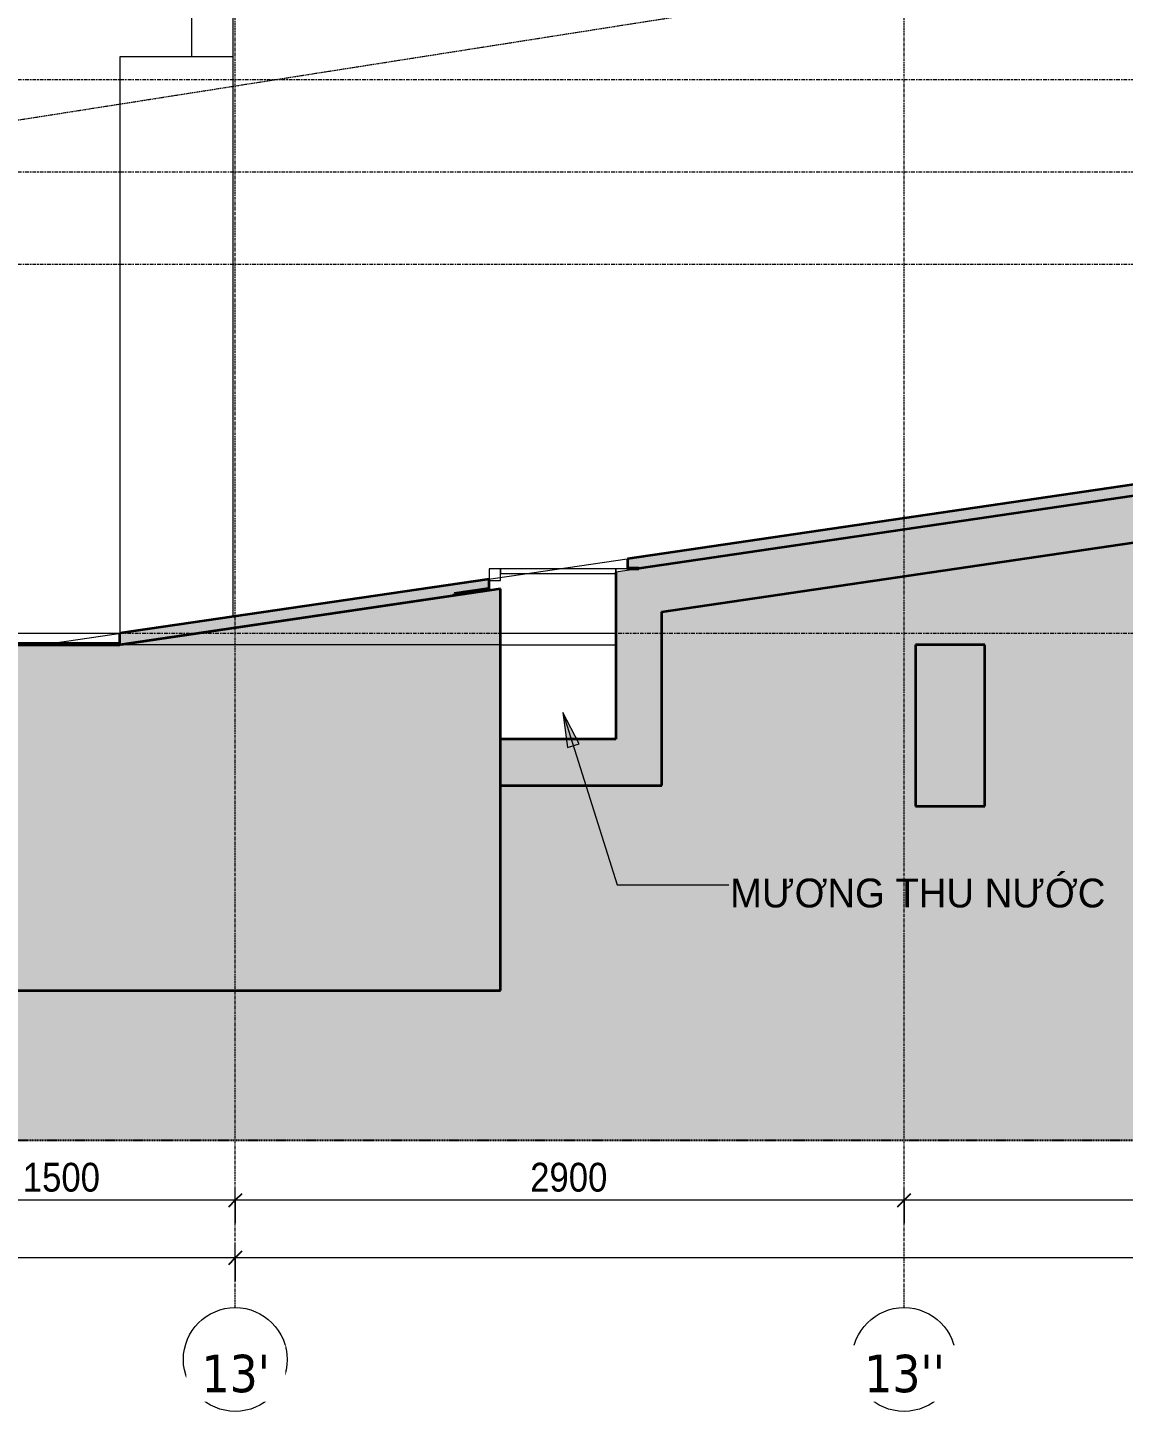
# Model space of a CAD drawing. Header units: millimetres. Extents: x 94264 to 187823, y -5375 to 75426.
# Drawn here: x 157176 to 161926, y -5375 to 627 of the extents above; entities that cross this region are included whole.
import ezdxf

# ---------------------------------------------------------------- set-up
doc = ezdxf.new("R2010")
doc.units = ezdxf.units.MM
for name, pattern in [('Centre', [31.75, 6.35, -4.7625, 15.875, -4.7625]), ('Demolished', [7.14375, 4.7625, -2.38125]), ('Grid Line', [22.225, 12.7, -3.175, 3.175, -3.175]), ('Hidden', [7.14375, 4.7625, -2.38125])]:
    doc.linetypes.add(name, pattern=pattern)
for name, color, linetype, lineweight in [('0-4', 130, 'Continuous', 5), ('A-ANNO-DIMS', 211, 'Continuous', 9), ('A-ANNO-DIMS-50', 211, 'Continuous', 9), ('A-DETL-DEMO', 6, 'Demolished', 18), ('A-DETL-GENF', 92, 'Continuous', 18), ('A-DETL-GENF-1', 9, 'Continuous', 18), ('A-DETL-GENF-3', 92, 'Hidden', 25), ('A-DETL-MEDM', 33, 'Continuous', 35), ('A-DETL-THIN', 151, 'Continuous', 18), ('A-FLOR-1', 7, 'Continuous', 50), ('A-FLOR-3', 10, 'Continuous', 18), ('A-FLOR-FNSH-1', 170, 'Continuous', 35), ('A-FLOR-FNSH-2', 250, 'Continuous', 35), ('A-FLOR-FNSH-3', 41, 'Continuous', 35), ('A-FLOR-LEVL-2', 51, 'Centre', 9), ('A-FLOR-PATT-1', 253, 'Continuous', 18), ('A-FLOR-PATT-2', 10, 'Continuous', 18), ('A-FLOR-PATT-3', 8, 'Continuous', 18), ('A-WALL', 113, 'Continuous', 18), ('G-ANNO-TEXT-1', 210, 'Continuous', 9), ('G-ANNO-TEXT-2', 7, 'Continuous', 9), ('L-SITE-WALL-1', 254, 'Continuous', 18), ('M-EQPM', 50, 'Continuous', 18), ('S-BEAM-2', 10, 'Continuous', 18), ('S-GRID-1', 1, 'Grid Line', 9), ('S-GRID-IDEN', 1, 'Continuous', 9)]:
    doc.layers.add(name, color=color, linetype=linetype, lineweight=lineweight)
doc.styles.add('Arial_2', font='arial.ttf', dxfattribs={"width": 0.95, "height": 125})
doc.styles.add('Tahoma_B_2', font='tahomabd.ttf', dxfattribs={"height": 162.5})
doc.styles.add('UTM Avo_1', font='', dxfattribs={"width": 0.9, "height": 125})
doc.styles.get('UTM Avo_1').set_extended_font_data('UTM Avo')
doc.dimstyles.new('1_Dim_chi_tiet_2_5_1', dxfattribs={"dimscale": 304.8, "dimtxt": 124.912619, "dimasz": 0.19685, "dimexe": 0.164042, "dimexo": 0.0625, "dimgap": 0.016404, "dimtad": 1, "dimdec": 0, "dimrnd": 5, "dimzin": 0, "dimdsep": 46, "dimtxsty": 'UTM Avo_1', "dimblk1": 'OBLIQUE', "dimblk2": 'OBLIQUE', "dimsah": 1, "dimcen": 0.09, "dimdle": 0.164042, "dimazin": 0, "dimtfac": 1, "dimtdec": 4, "dimtix": 1, "dimtmove": 0, "dimatfit": 3, "dimfxl": 0.328084, "dimfxlon": 1, "dimtvp": 1, "dimtolj": 1, "dimtzin": 0, "dimarcsym": 2})
pattern_1 = [(50, (-106986.08, 15725), (364.368, -31.8783), [38.1, -419.1]), (355, (-106986.1, 15725), (-70.486, 382.113), [30.48, -335.28]), (100.451, (-106955.72, 15722.34), (293.885, 350.2334), [32.38, -356.18]), (46.184, (-106986.1, 15826.6), (542.158, -84.086), [57.15, -628.65]), (96.636, (-106940.9, 15819.6), (474.805, 494.855), [48.57, -534.27]), (351.184, (-106986.1, 15826.6), (474.81, 494.85), [45.72, -502.92]), (21, (-106935.28, 15801.2), (303.2285, -204.5305), [38.1, -419.1]), (326, (-106935.3, 15801.2), (123.604, 368.376), [30.48, -335.28]), (71.451, (-106910, 15784.16), (426.834, 163.843), [32.38, -356.18]), (37.5, (-106986.08, 15725), (6.17665, 169.11015), [3.353, -327.863, 3.353, -337.007, -336.55]), (37.5, (-106986.08, 15725), (6.17665, 169.11015), [-671.576, 3.353, -333.197]), (7.5, (-106986.08, 15725), (133.6389, 200.3615), [3.353, -190.703, 3.353, -320.243, -128.27]), (7.5, (-106986.08, 15725), (133.6389, 200.3615), [-517.652, 3.353, -124.917]), (327.5, (-107099.37, 15725), (271.1818, -11.4584), [3.353, -123.647, 3.353, -392.887, -525.78]), (327.5, (-107099.37, 15725), (271.1818, -11.4584), [-523.24, 3.353, -522.427]), (317.5, (-107150.17, 15725), (296.2585, 50.8528), [3.353, -161.747, 3.353, -259.791, -373.38]), (317.5, (-107150.17, 15725), (296.2585, 50.8528), [-428.244, 3.353, -370.027]), (45, (-106986.08, 15725), (-125.7236, 125.7236), []), (45, (-106986.08, 15915.5), (-125.7236, 125.7236), [])]
pattern_2 = [(0, (166042.077, 15725), (203.2, 50.8), [16.764, -135.636, 16.764, -135.636, -812.8]), (0, (166042.077, 15725), (203.2, 50.8), [-304.8, 16.764, -288.036, 16.764, -135.636, -355.6]), (0, (166042.077, 15725), (203.2, 50.8), [-762, 16.764, -84.836, 16.764, -237.236]), (120, (166118.277, 15750.4), (-145.59409, 150.57636), [16.764, -135.636, 16.764, -135.636, -812.8]), (120, (166118.277, 15750.4), (-145.59409, 150.57636), [-304.8, 16.764, -288.036, 16.764, -135.636, -355.6]), (120, (166118.277, 15750.4), (-145.59409, 150.57636), [-762, 16.764, -84.836, 16.764, -237.236]), (240, (166143.677, 15852), (-57.60591, -201.37636), [16.764, -135.636, 16.764, -135.636, -812.8]), (240, (166143.677, 15852), (-57.60591, -201.37636), [-304.8, 16.764, -288.036, 16.764, -135.636, -355.6]), (240, (166143.677, 15852), (-57.60591, -201.37636), [-762, 16.764, -84.836, 16.764, -237.236])]
pattern_3 = [(50, (166042.08, 15725), (364.368, -31.8783), [38.1, -419.1]), (355, (166042.08, 15725), (-70.486, 382.1133), [30.48, -335.28]), (100.451, (166072.44, 15722.34), (293.885, 350.2334), [32.38, -356.18]), (46.184, (166042.08, 15826.6), (542.1585, -84.086), [57.15, -628.65]), (96.636, (166087.26, 15819.6), (474.805, 494.855), [48.57, -534.27]), (351.184, (166042.1, 15826.6), (474.81, 494.85), [45.72, -502.92]), (21, (166092.88, 15801.2), (303.2285, -204.5305), [38.1, -419.1]), (326, (166092.88, 15801.2), (123.604, 368.376), [30.48, -335.28]), (71.451, (166118.15, 15784.16), (426.834, 163.8427), [32.38, -356.18]), (37.5, (166042.08, 15725), (6.17665, 169.11015), [3.353, -327.863, 3.353, -337.007, -336.55]), (37.5, (166042.08, 15725), (6.17665, 169.11015), [-671.576, 3.353, -333.197]), (7.5, (166042.08, 15725), (133.6389, 200.3615), [3.353, -190.703, 3.353, -320.243, -128.27]), (7.5, (166042.08, 15725), (133.6389, 200.3615), [-517.652, 3.353, -124.917]), (327.5, (165928.79, 15725), (271.1818, -11.4584), [3.353, -123.647, 3.353, -392.887, -525.78]), (327.5, (165928.79, 15725), (271.1818, -11.4584), [-523.24, 3.353, -522.427]), (317.5, (165878, 15725), (296.2585, 50.8528), [3.353, -161.747, 3.353, -259.791, -373.38]), (317.5, (165878, 15725), (296.2585, 50.8528), [-428.244, 3.353, -370.027]), (45, (166042.08, 15725), (-125.7236, 125.7236), []), (45, (166042.08, 15915.5), (-125.7236, 125.7236), [])]

# ---------------------------------------------------------------- blocks, each defined once
blk = doc.blocks.new('Floors 3 - Floors 1-984219-TKCS_RAMP DỐC 2 - MẶT CẮT DỌC')
at = {"layer": 'A-FLOR-PATT-2'}
h = blk.add_hatch(color=256, dxfattribs=at)
h.paths.add_polyline_path([(-114002.6, -1837.5), (-113852.6, -1815.5), (-113852.6, -1807.6), (-114002.6, -1829.7), (-114002.6, -1837)])
h.paths.add_polyline_path([(-113252, -1727.3), (-113202.6, -1719.5), (-113252.6, -1719.5), (-113252, -1720.8)])
at = {"layer": 'A-FLOR-1'}
for p, q in [((-113202.6, -1719.5), (-113252.6, -1719.5)), ((-113252.6, -1719.5), (-113252.6, -1720.8)), ((-113852.6, -1807.6), (-114002.6, -1829.7)), ((-114002.6, -1829.7), (-114002.6, -1837)), ((-113852.6, -1815.5), (-113852.6, -1807.6))]:
    blk.add_line(p, q, dxfattribs=at)
blk = doc.blocks.new('NCV_TKTC_KET CAU_rvt-3-TKCS_RAMP DỐC 2 - MẶT CẮT DỌC')
at = {"layer": 'A-FLOR-PATT-1'}
h = blk.add_hatch(dxfattribs=at)
h.set_pattern_fill('FP_17', color=256, style=0, pattern_type=2)
h.set_pattern_definition(pattern_1)
h.paths.add_polyline_path([(-115452.6, -2050), (-115448.7, -2050), (-115448.9, -2049.5)])
h = blk.add_hatch(dxfattribs=at)
h.set_pattern_fill('FP_17', color=256, style=0, pattern_type=2)
h.set_pattern_definition(pattern_1)
h.paths.add_polyline_path([(-115452.6, -2050), (-115448.7, -2050), (-115448.9, -2049.5)])
at = {"layer": 'A-FLOR-FNSH-2'}
for p, q in [((-97752.6, 550), (-113202.6, -1719.5)), ((-114002.6, -1837), (-115452.6, -2050))]:
    blk.add_line(p, q, dxfattribs=at)
at = {"layer": 'L-SITE-WALL-1'}
for p, q in [((-114962.6, 500), (-115452.6, 500)), ((-115452.6, 500), (-115452.6, -2000))]:
    blk.add_line(p, q, dxfattribs=at)
at = {"layer": 'S-BEAM-2'}
blk.add_line((-113802, -2050), (-113302.6, -2050), dxfattribs=at)
at = {"layer": 'A-FLOR-3'}
blk.add_blockref('Floors 3 - Floors 1-984219-TKCS_RAMP DỐC 2 - MẶT CẮT DỌC', (0, 0), dxfattribs=at)
blk = doc.blocks.new('THOAT NUOC 600 - w600-3954655-TKCS_RAMP DỐC 2 - MẶT CẮT DỌC')
at = {"layer": 'M-EQPM'}
for p, q in [((-113802, -1720.8), (-113852, -1720.8)), ((-113852, -1720.8), (-113852, -1764.9)), ((-113802, -1720.8), (-113802, -1740.8)), ((-113552, -1720.8), (-113802, -1720.8)), ((-113802, -1757.5), (-113802, -1720.8)), ((-113302, -1720.8), (-113552, -1720.8)), ((-113302, -1734.6), (-113302, -1720.8)), ((-113252, -1720.8), (-113302, -1720.8)), ((-113302, -1720.8), (-113302, -1734.6)), ((-113252, -1727.3), (-113252, -1720.8)), ((-113852, -1764.9), (-113852, -1770.8)), ((-113852, -1770.8), (-113802, -1770.8)), ((-113802, -1740.8), (-113688.2, -1740.8)), ((-113802, -1770.8), (-113802, -1757.5)), ((-113688.2, -1740.8), (-113302.6, -1740.8))]:
    blk.add_line(p, q, dxfattribs=at)
blk = doc.blocks.new('BORDER VIEW - BORDER VIEW-2145989-TKCS_RAMP DỐC 2 - MẶT CẮT DỌC')
at = {"layer": 'A-DETL-GENF-3'}
blk.add_line((-93391.3, -4200), (-120062.6, -4200), dxfattribs=at)
blk = doc.blocks.new('Grid - M_Grid Head - Circle-353313-TKCS_RAMP DỐC 2 - MẶT CẮT DỌC')
at = {"layer": 'S-GRID-IDEN'}
blk.add_circle((-99952.6, -5150.2), 225, dxfattribs=at)
blk = doc.blocks.new('DIMBLOCK28-TKCS_RAMP DỐC 2 - MẶT CẮT DỌC')
at = {"layer": 'A-ANNO-DIMS-50'}
for p, q in [((160975.5, -4559.6), (160975.5, -4409.6)), ((164875.6, -4559.6), (164875.6, -4409.6)), ((164875.6, -4459.6), (160975.5, -4459.6)), ((160975.5, -4459.6), (160975.5, -4559.6)), ((164875.6, -4459.6), (164875.6, -4559.6))]:
    blk.add_line(p, q, dxfattribs=at)
at = {"layer": 'A-ANNO-DIMS-50', "lineweight": 25}
for p, q in [((160975.5, -4459.6), (161005.5, -4429.6)), ((164875.6, -4459.6), (164905.6, -4429.6)), ((160975.5, -4459.6), (160945.5, -4489.6)), ((164875.6, -4459.6), (164845.6, -4489.6))]:
    blk.add_line(p, q, dxfattribs=at)
at = {"layer": 'A-ANNO-DIMS-50', "color": 0, "insert": (162754.4, -4297.2), "char_height": 125, "width": 410.824, "attachment_point": 1, "line_spacing_factor": 1.110334, "style": 'UTM Avo_1'}
blk.add_mtext('3900', dxfattribs=at)
blk = doc.blocks.new('_Oblique')
at = {"color": 0, "linetype": 'ByBlock', "lineweight": -2}
blk.add_line((-0.5, -0.5), (0.5, 0.5), dxfattribs=at)
blk = doc.blocks.new('DIMBLOCK29-TKCS_RAMP DỐC 2 - MẶT CẮT DỌC')
at = {"layer": 'A-ANNO-DIMS-50'}
for p, q in [((158075.6, -4559.6), (158075.6, -4409.6)), ((160975.5, -4559.6), (160975.5, -4409.6)), ((160975.5, -4459.6), (158075.6, -4459.6)), ((158075.6, -4459.6), (158075.6, -4559.6)), ((160975.5, -4459.6), (160975.5, -4559.6))]:
    blk.add_line(p, q, dxfattribs=at)
at = {"layer": 'A-ANNO-DIMS-50', "lineweight": 25}
for p, q in [((158075.6, -4459.6), (158105.6, -4429.6)), ((160975.5, -4459.6), (161005.5, -4429.6)), ((158075.6, -4459.6), (158045.6, -4489.6)), ((160975.5, -4459.6), (160945.5, -4489.6))]:
    blk.add_line(p, q, dxfattribs=at)
at = {"layer": 'A-ANNO-DIMS-50', "color": 0, "insert": (159354.4, -4297.2), "char_height": 125, "width": 410.824, "attachment_point": 1, "line_spacing_factor": 1.110334, "style": 'UTM Avo_1'}
blk.add_mtext('2900', dxfattribs=at)
blk = doc.blocks.new('DIMBLOCK30-TKCS_RAMP DỐC 2 - MẶT CẮT DỌC')
at = {"layer": 'A-ANNO-DIMS-50'}
for p, q in [((156575.6, -4559.6), (156575.6, -4409.6)), ((158075.6, -4559.6), (158075.6, -4409.6)), ((158075.6, -4459.6), (156575.6, -4459.6)), ((156575.6, -4459.6), (156575.6, -4559.6)), ((158075.6, -4459.6), (158075.6, -4559.6))]:
    blk.add_line(p, q, dxfattribs=at)
at = {"layer": 'A-ANNO-DIMS-50', "lineweight": 25}
for p, q in [((156575.6, -4459.6), (156605.6, -4429.6)), ((158075.6, -4459.6), (158105.6, -4429.6)), ((156575.6, -4459.6), (156545.6, -4489.6)), ((158075.6, -4459.6), (158045.6, -4489.6))]:
    blk.add_line(p, q, dxfattribs=at)
at = {"layer": 'A-ANNO-DIMS-50', "color": 0, "insert": (157154.4, -4297.2), "char_height": 125, "width": 410.824, "attachment_point": 1, "line_spacing_factor": 1.110334, "style": 'UTM Avo_1'}
blk.add_mtext('1500', dxfattribs=at)
blk = doc.blocks.new('DIMBLOCK32-TKCS_RAMP DỐC 2 - MẶT CẮT DỌC')
at = {"layer": 'A-ANNO-DIMS-50'}
for p, q in [((158075.6, -4809.6), (158075.6, -4659.6)), ((173075.6, -4809.6), (173075.6, -4659.6)), ((173125.6, -4709.6), (158075.6, -4709.6)), ((158075.6, -4709.6), (158075.6, -4809.6)), ((173075.6, -4709.6), (173075.6, -4809.6))]:
    blk.add_line(p, q, dxfattribs=at)
at = {"layer": 'A-ANNO-DIMS-50', "lineweight": 25}
for p, q in [((158075.6, -4709.6), (158105.6, -4679.6)), ((173075.6, -4709.6), (173105.6, -4679.6)), ((158075.6, -4709.6), (158045.6, -4739.6)), ((173075.6, -4709.6), (173045.6, -4739.6))]:
    blk.add_line(p, q, dxfattribs=at)
at = {"layer": 'A-ANNO-DIMS-50', "color": 0, "insert": (165361.6, -4547.2), "char_height": 125, "width": 513.53, "attachment_point": 1, "line_spacing_factor": 1.110334, "style": 'UTM Avo_1'}
blk.add_mtext('15000', dxfattribs=at)
blk = doc.blocks.new('DIMBLOCK33-TKCS_RAMP DỐC 2 - MẶT CẮT DỌC')
at = {"layer": 'A-ANNO-DIMS-50'}
for p, q in [((154775.6, -4809.6), (154775.6, -4659.6)), ((158075.6, -4809.6), (158075.6, -4659.6)), ((158075.6, -4709.6), (154725.6, -4709.6)), ((154775.6, -4709.6), (154775.6, -4809.6)), ((158075.6, -4709.6), (158075.6, -4809.6))]:
    blk.add_line(p, q, dxfattribs=at)
at = {"layer": 'A-ANNO-DIMS-50', "lineweight": 25}
for p, q in [((154775.6, -4709.6), (154805.6, -4679.6)), ((158075.6, -4709.6), (158105.6, -4679.6)), ((154775.6, -4709.6), (154745.6, -4739.6)), ((158075.6, -4709.6), (158045.6, -4739.6))]:
    blk.add_line(p, q, dxfattribs=at)
at = {"layer": 'A-ANNO-DIMS-50', "color": 0, "insert": (156254.4, -4547.2), "char_height": 125, "width": 410.824, "attachment_point": 1, "line_spacing_factor": 1.110334, "style": 'UTM Avo_1'}
blk.add_mtext('3300', dxfattribs=at)

msp = doc.modelspace()

# ---------------------------------------------------------------- hatches: boundary and pattern name
at = {"layer": 'A-DETL-GENF-1'}
h = msp.add_hatch(dxfattribs=at)
h.set_pattern_fill('FP_17', color=256, style=0, pattern_type=2)
h.set_pattern_definition(pattern_3)
h.paths.add_polyline_path([(159225.6, -2660), (159925.6, -2660), (159925.6, -1906.9), (175125.6, 325.8), (175125.6, -2.3), (175825.6, -2.3), (175825.6, 450), (179786.8, 450), (179786.8, 600), (175675.6, 600), (175675.6, 147.7), (175275.6, 147.7), (175275.6, 549.5), (159725.6, -1734.7), (159725.6, -2460), (159225.6, -2460.1)])
h.paths.add_polyline_path([(159225.6, -2050), (159226.1, -2050), (159226.1, -1808.1), (157579.2, -2050), (158697.8, -2050)])
h = msp.add_hatch(dxfattribs=at)
h.set_pattern_fill('FP_24', color=256, style=0, pattern_type=2)
h.set_pattern_definition([(0, (166042.08, 15725), (241.935, 241.935), [241.935, -241.935]), (0, (166042.08, 15815.73), (241.935, 241.935), [241.935, -241.935]), (0, (166042.08, 15906.45), (241.935, 241.935), [241.935, -241.935]), (90, (166072.32, 15936.7), (-241.935, 241.935), [241.935, -241.935]), (90, (166163.05, 15936.7), (-241.935, 241.935), [241.935, -241.935]), (90, (166253.77, 15936.7), (-241.935, 241.935), [241.935, -241.935])])
h.paths.add_polyline_path([(155158.5, -4200), (179636.8, -4200), (179675.7, -4194.9), (179711.8, -4179.9), (179742.9, -4156.1), (179766.7, -4125), (179781.7, -4088.8), (179786.8, -4050), (179786.8, 450), (175825.6, 450), (175825.6, -2.3), (175125.6, -2.3), (175125.6, 325.8), (160392.7, -1838.7), (159925.6, -1912), (159925.6, -2660), (159225.6, -2660), (159225.6, -3550), (155225.6, -3550), (155225.6, -2350), (152815.6, -2350), (152815.6, -4050), (152820.7, -4088.8), (152835.7, -4125), (152859.5, -4156.1), (152890.6, -4179.9), (152926.8, -4194.9), (152965.6, -4200), (153634.6, -4200)])
h.paths.add_polyline_path([(165575.5, -2750), (165175.5, -2750), (165175.7, -2050), (165575.7, -2050), (165575.7, -2750)])
h.paths.add_polyline_path([(161025.6, -2750), (161025.6, -2050), (161325.6, -2050), (161325.6, -2750)])
h = msp.add_hatch(dxfattribs=at)
h.set_pattern_fill('FP_17', color=256, style=0, pattern_type=2)
h.set_pattern_definition(pattern_3)
h.paths.add_polyline_path([(155225.6, -3550), (159225.6, -3550), (159225.6, -2050), (152815.6, -2050), (152815.6, -2350), (155225.6, -2350), (155225.6, -2460.1)])
h.paths.add_polyline_path([(165575.5, -2750), (165575.5, -2050), (165175.5, -2050), (165175.5, -2750)])
h.paths.add_polyline_path([(161025.6, -2750), (161325.6, -2750), (161325.6, -2050), (161025.6, -2050), (161025.6, -2460.1)])
at = {"layer": 'A-FLOR-PATT-3'}
h = msp.add_hatch(dxfattribs=at)
h.set_pattern_fill('FP_18', color=256, style=0, pattern_type=2)
h.set_pattern_definition(pattern_2)
h.paths.add_polyline_path([(157575.6, -2050), (157579.2, -2050), (159176.1, -1815.4), (159176.1, -1764.9), (157575.6, -2000)])
h.paths.add_polyline_path([(159776.1, -1727.3), (175275.6, 550), (175275.6, 600), (159776.1, -1676.8), (159776.1, -1720.8)])
h = msp.add_hatch(dxfattribs=at)
h.set_pattern_fill('FP_18', color=256, style=0, pattern_type=2)
h.set_pattern_definition(pattern_2)
h.paths.add_polyline_path([(157235.2, -2050), (157575.6, -2050), (157575.6, -2045), (152815.6, -2045), (152815.6, -2050), (157175.6, -2050)])
at = {"layer": 'G-ANNO-TEXT-1'}
msp.add_hatch(color=256, dxfattribs=at).paths.add_polyline_path([(159496.3, -2344.4), (159516.1, -2495.4), (159566.5, -2479.5)])

# ---------------------------------------------------------------- linework, layer by layer
at = {"layer": 'A-DETL-DEMO'}
msp.add_line((172664.6, 2662.8), (156200.6, 78.3), dxfattribs=at)
at = {"layer": 'A-DETL-MEDM'}
for p, q in [((159925.6, -1906.9), (175125.6, 325.8)), ((159725.6, -1734.7), (159725.6, -2460)), ((159226.1, -1808.1), (157579.2, -2050)), ((159226.1, -2050), (159226.1, -1808.1)), ((159925.6, -2660), (159925.6, -1906.9)), ((159225.6, -3550), (159225.6, -2050)), ((161325.6, -2050), (161025.6, -2050)), ((161025.6, -2050), (161025.6, -2750)), ((161325.6, -2750), (161325.6, -2050)), ((159725.6, -2460), (159225.6, -2460)), ((159225.6, -2660), (159925.6, -2660)), ((161025.6, -2750), (161325.6, -2750)), ((155225.6, -3550), (159225.6, -3550))]:
    msp.add_line(p, q, dxfattribs=at)
at = {"layer": 'A-DETL-THIN'}
for p, q in [((157235.2, -2050), (175275.6, 600)), ((175275.6, 549.5), (159725.6, -1734.7)), ((160430.7, -1832.7), (159925.6, -1912)), ((159225.6, -2050), (152815.6, -2050))]:
    msp.add_line(p, q, dxfattribs=at)
at = {"layer": 'A-FLOR-FNSH-1'}
msp.add_line((152815.6, -2050), (157575.6, -2050), dxfattribs=at)
at = {"layer": 'A-FLOR-FNSH-2'}
for p, q in [((159776.1, -1676.8), (159776.1, -1720.8)), ((159176.1, -1815.4), (159176.1, -1770.8)), ((157575.6, -2050), (157575.6, -2000)), ((157575.6, -2045), (157246.8, -2045))]:
    msp.add_line(p, q, dxfattribs=at)
at = {"layer": 'A-FLOR-FNSH-3'}
for p, q in [((175275.6, 600), (159776.1, -1676.8)), ((159176.1, -1764.9), (157575.6, -2000)), ((157240.3, -2045), (152815.6, -2045)), ((157246.4, -2045), (157240.5, -2045))]:
    msp.add_line(p, q, dxfattribs=at)
at = {"layer": 'A-FLOR-LEVL-2'}
for p, q in [((180528.2, 400), (151786.7, 400)), ((181163.2, 0), (151786.7, 0)), ((180528.2, -400), (151786.7, -400)), ((151786.7, -2000), (181163.2, -2000))]:
    msp.add_line(p, q, dxfattribs=at)
at = {"layer": 'A-WALL'}
for p, q in [((157885.6, 1750), (157885.6, 500)), ((158065.6, 1750), (158065.6, -1928)), ((156565.6, -2000), (157575.6, -2000)), ((159226.1, -2000), (159725.6, -2000))]:
    msp.add_line(p, q, dxfattribs=at)
at = {"layer": 'G-ANNO-TEXT-1'}
for p, q in [((159496.3, -2344.4), (159516.1, -2495.4)), ((159566.5, -2479.5), (159496.3, -2344.4)), ((159496.3, -2344.4), (159731.6, -3091.8)), ((159516.1, -2495.4), (159566.5, -2479.5)), ((159731.6, -3091.8), (160216.1, -3091.8))]:
    msp.add_line(p, q, dxfattribs=at)
at = {"layer": 'S-GRID-1'}
for p, q in [((158075.6, -3675.2), (158075.6, 2417.5)), ((160975.5, -3675.2), (160975.5, 2417.5)), ((158075.6, -4925.2), (158075.6, -3675.2)), ((160975.5, -4925.2), (160975.5, -3675.2))]:
    msp.add_line(p, q, dxfattribs=at)

# ---------------------------------------------------------------- block references
at = {"layer": '0-4'}
msp.add_blockref('NCV_TKTC_KET CAU_rvt-3-TKCS_RAMP DỐC 2 - MẶT CẮT DỌC', (273028.2, 0), dxfattribs=at)
at = {"layer": 'A-DETL-GENF'}
msp.add_blockref('BORDER VIEW - BORDER VIEW-2145989-TKCS_RAMP DỐC 2 - MẶT CẮT DỌC', (273028.2, 0), dxfattribs=at)
at = {"layer": 'M-EQPM'}
msp.add_blockref('THOAT NUOC 600 - w600-3954655-TKCS_RAMP DỐC 2 - MẶT CẮT DỌC', (273028.2, 0), dxfattribs=at)
at = {"layer": 'S-GRID-IDEN'}
for p in [(258028.2, 0), (260928.1, 0)]:
    msp.add_blockref('Grid - M_Grid Head - Circle-353313-TKCS_RAMP DỐC 2 - MẶT CẮT DỌC', p, dxfattribs=at)

# ---------------------------------------------------------------- texts
at = {"layer": 'G-ANNO-TEXT-2', "insert": (160221.1, -3127.8), "char_height": 125, "width": 1643.623, "attachment_point": 4, "line_spacing_factor": 0.936439, "style": 'Arial_2'}
msp.add_mtext('\\pt570,1140,1710,2280,2850,3420,3990,4560,5130,5700,6270,6840,7410,7980,8550,9120,9690,10260,10830,11400,11970,12540,13110,13680,14250,14820,15390,15960,16530,17100,17670,18240;MƯƠNG THU NƯỚC', dxfattribs=at)

# ---------------------------------------------------------------- dimensions: what is measured, and where the dimension line sits
at = {"layer": 'A-ANNO-DIMS'}
for base, p1, p2, override, picture, middle in [((156575.6, -4459.6), (158075.6, -4559.6), (156575.6, -4559.6), {"dimpost": '<>', "dimfxl": 1500}, 'DIMBLOCK30-TKCS_RAMP DỐC 2 - MẶT CẮT DỌC', (157325.6, -4389.9)), ((158075.6, -4459.6), (160975.5, -4559.6), (158075.6, -4559.6), {"dimpost": '<>', "dimfxl": 2899.928669}, 'DIMBLOCK29-TKCS_RAMP DỐC 2 - MẶT CẮT DỌC', (159525.6, -4389.9)), ((160975.5, -4459.6), (164875.6, -4559.6), (160975.5, -4559.6), {"dimpost": '<>', "dimfxl": 3900.071331}, 'DIMBLOCK28-TKCS_RAMP DỐC 2 - MẶT CẮT DỌC', (162925.6, -4389.9)), ((154775.6, -4709.6), (158075.6, -4809.6), (154775.6, -4809.6), {"dimpost": '<>', "dimfxl": 3300}, 'DIMBLOCK33-TKCS_RAMP DỐC 2 - MẶT CẮT DỌC', (156425.6, -4639.9)), ((158075.6, -4709.6), (173075.6, -4809.6), (158075.6, -4809.6), {"dimpost": '<>', "dimfxl": 15000}, 'DIMBLOCK32-TKCS_RAMP DỐC 2 - MẶT CẮT DỌC', (165575.6, -4639.9))]:
    dim = msp.add_linear_dim(base=base, p1=p1, p2=p2, dimstyle='1_Dim_chi_tiet_2_5_1', override=override, dxfattribs=at)
    dim.commit()
    dim.dimension.update_dxf_attribs({"geometry": picture, "text_midpoint": middle})

# ---------------------------------------------------------------- next in the draw order: texts
at = {"layer": 'S-GRID-IDEN', "char_height": 162.5, "attachment_point": 5, "line_spacing_factor": 0.996129, "style": 'Tahoma_B_2', "bg_fill": 3, "box_fill_scale": 1.25, "bg_fill_color": 256, "bg_fill_true_color": 13158600, "bg_fill_transparency": 0}
for s, insert, width in [("\\pt634.99962,1269.99925,1905.0005,2540.00013,3174.99975,3809.99937,4445.00062,5080.00025,5714.99987,6349.9995,6985.00075,7620.00037,8255,8889.99962,9524.99925,10160.0005,10795.00013,11429.99975,12064.99938,12700.00063,13335.00025,13969.99988,14604.9995,15240.00075,15875.00038,16510,17144.99963,17779.99925,18415.0005,19050.00013,19684.99975,20319.99938;13'", (158077.7, -5212.6), 347.5), ("\\pt634.99962,1269.99925,1905.0005,2540.00013,3174.99975,3809.99937,4445.00062,5080.00025,5714.99987,6349.9995,6985.00075,7620.00037,8255,8889.99962,9524.99925,10160.0005,10795.00013,11429.99975,12064.99938,12700.00063,13335.00025,13969.99988,14604.9995,15240.00075,15875.00038,16510,17144.99963,17779.99925,18415.0005,19050.00013,19684.99975,20319.99938;13''", (160977.6, -5212.6), 407)]:
    msp.add_mtext(s, dxfattribs=dict(at, insert=insert, width=width))

doc.saveas('drawing.dxf')
